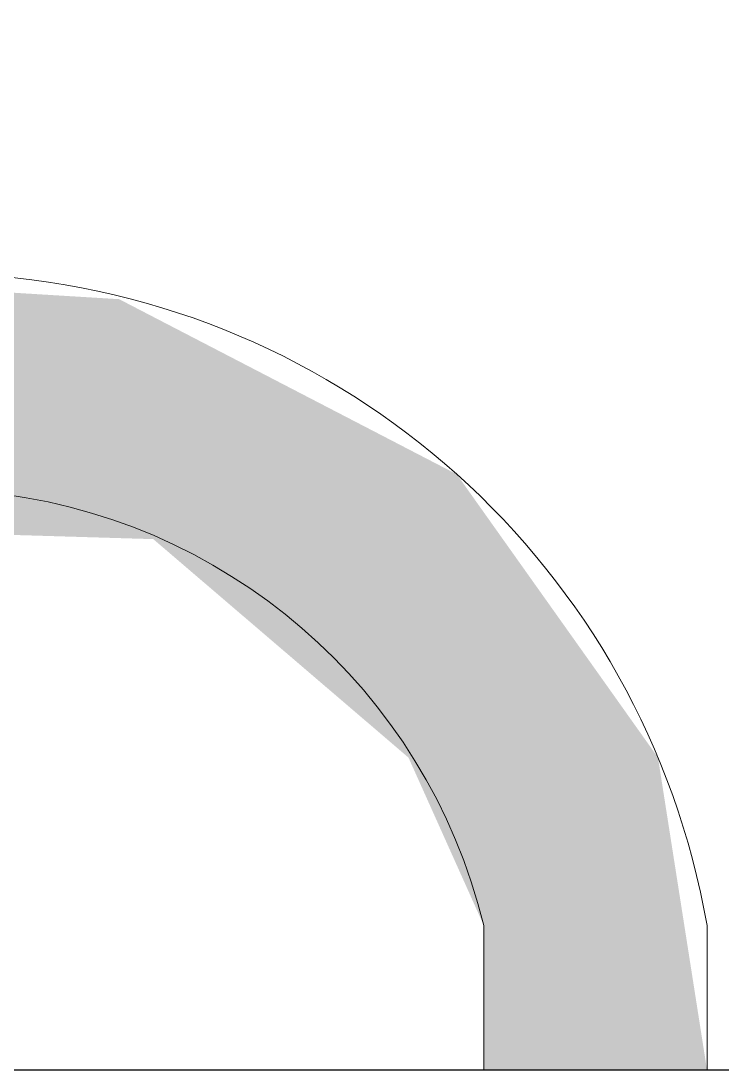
# Model space of a CAD drawing. Header units: metres. Extents: x 147 to 427, y -16 to 162.
# Drawn here: x 323.6509 to 323.7479, y 80.5957 to 80.7408 of the extents above; entities that cross this region are included whole.
import ezdxf

# ---------------------------------------------------------------- set-up
doc = ezdxf.new("R2010")
doc.units = ezdxf.units.M
doc.layers.add('1053_ARQ_BASE_MATADOURO_dwg', color=7, linetype='Continuous', lineweight=5, true_color=0x767676)
for name, color, linetype, lineweight in [('A-EQUIPAMENTOS', 7, 'Continuous', 5), ('A-PAREDE', 7, 'Continuous', 30), ('A-WALL', 7, 'Continuous', 9), ('A_lay', 7, 'Continuous', 5)]:
    doc.layers.add(name, color=color, linetype=linetype, lineweight=lineweight)

# ---------------------------------------------------------------- blocks, each defined once
blk = doc.blocks.new('1053_ARQ_BASE_MATADOURO_dwg_A$C51235BF3-4039635-TÉRREO 1_20 - Dependente 1')
at = {"layer": 'A-EQUIPAMENTOS', "true_color": 0xe2e2e2}
h = blk.add_hatch(color=254, dxfattribs=at)
h.paths.add_polyline_path([(0.001627097487962965, 0.1103316731750027), (0.00841084012954998, 0.06711125408423177), (0.03626650286936965, 0.0279185228962735), (0.08300286792175139, 0.003696003249220121), (0.1381705754129933, 0.0003317482766969988), (0.2979131552852254, 0.004528404540337033), (0.2979131552852254, 0.03033174574707791), (0.07827734061320844, 0.03689087589064657), (0.04294929664874726, 0.06711125300129533), (0.03252464786031924, 0.09033175840680324), (0.03252464786031924, 0.1103316725721315)])
h.paths.add_polyline_path([(0.7681110153912749, 0.1103316284714754), (0.7588779297554051, 0.07199615843601041), (0.7203690436350201, 0.03916043066828297), (0.6979132411155741, 0.02145419439742818), (0.6979132411155741, 0.001714878527175097), (0.7508164453360046, 0.02203129919195071), (0.7885853605027169, 0.06419142796926536), (0.799008565605342, 0.1103316247462046), (0.7768029575755245, 0.1103316284714754)])
at = {"layer": 'A-EQUIPAMENTOS', "color": 253, "true_color": 0xaaaaaa}
for p, q in [((0.001627094781724736, 0.09033176302909852), (0.001627094781724736, 0.110331678763032)), ((0.03252464879187755, 0.09033175930380823), (0.03252464879187755, 0.1103316731750965))]:
    blk.add_line(p, q, dxfattribs=at)
for centre, radius, start, end in [((0.1089781085902359, 0.1090926062315703), 0.1089780226799105, 189.912994824375, 266.3822948373357), ((0.1093999694276136, 0.1091363318264484), 0.07914181600548656, 193.745289158319, 264.708817369881)]:
    blk.add_arc(centre, radius, start, end, dxfattribs=at)
blk = doc.blocks.new('1053_ARQ_BASE_MATADOURO_dwg_arq geral tgov-4039641-TÉRREO 1_20 - Dependente 1')
at = {"layer": 'A_lay', "true_color": 0xaaaaaa}
h = blk.add_hatch(dxfattribs=at)
h.set_pattern_fill('FP_2', color=253, style=0, pattern_type=2)
h.set_pattern_definition([(90, (-0.43, 0), (-0.6125, 3.750480822388769e-17), []), (180, (-0.43, 0), (-7.500961644777538e-17, -0.6125), [])])
h.paths.add_polyline_path([(25.1255469207727, -2.525965459945203), (25.14406995693784, -2.549311167218648), (25.21361192062136, -2.570337723717156), (25.22569632900294, -2.507924567627047), (25.13728621164609, -2.523850746675646)])
h.paths.add_polyline_path([(25.10943054890627, -2.507924567627047), (25.13728621164609, -2.523000376927126), (25.21822966577041, -2.499765842756811), (25.1255469207727, -2.506716018810105)])
h.paths.add_polyline_path([(25.08973124521672, -2.493883603560296), (25.1255469207727, -2.506307743022187), (25.13728621164609, -2.494300385033398), (25.09498995857009, -2.493929692001962)])
h.paths.add_polyline_path([(24.16822972102116, -2.590337723493509), (24.3466884861703, -2.582498515854688), (24.35796271070838, -2.542539649100468), (24.3998538284381, -2.498828927838299), (24.44778381066006, -2.462491779119582), (24.45435142009007, -2.074788535325372), (24.48241961285692, -2.011083122204691), (24.55453446924397, -1.947701739729668), (24.64778392725373, -1.924848058689105), (24.74103337716426, -1.947701772775724), (24.81314821109004, -2.011083180807173), (24.84779777110401, -2.100651396606217), (24.8520874213934, -2.480337688741608), (25.08261082160261, -2.490899947716123), (25.10943054890627, -2.493502505585312), (25.69005279536134, -2.490337722793289), (25.69005279557355, -2.305361665785236), (25.65460425049869, -2.28794410688234), (25.63759693276537, -2.260259170332474), (25.63556113606107, -2.232923688126602), (25.64615885852531, -2.205777223959269), (25.667531332714, -2.186205896534791), (25.69822966633401, -2.163930560006809), (25.70492839599509, -1.815337722189688), (25.73528871325028, -1.792041431395865), (25.74822966521603, -1.79033772274847), (26.04822966505899, -1.79033772274847), (26.06045915165083, -1.724399947818684), (26.14822966558879, -1.696706646101116), (26.13822966569604, -0.6403377242385144), (26.06822966272048, -0.6403377205132437), (26.06030513292349, -0.5203377027063613), (25.06822966330216, -0.5203377027063613), (25.06822966330244, -0.6403377231903684), (24.45035819185452, -0.6403377242385144), (24.45290361882957, -0.7414014845684426), (24.41431197228898, -0.8362668623333939), (24.34339162328089, -0.9063709973601041), (24.24926724915602, -0.9432622871240228), (24.14822966558897, -0.9501365051101935), (24.14822986110855, -1.491991188486118), (24.19543186247008, -1.500559960448424), (24.24066340207987, -1.540453953229839), (24.25822984566947, -1.589972915127926), (24.25199915755415, -2.218532881649891), (24.21949630704749, -2.264811022452155), (24.16822972102129, -2.288682321495872), (24.14822972141016, -2.294980856657142), (24.14822966558897, -2.59033772349344)])
h.paths.add_polyline_path([(25.14407004264215, -2.570337811494885), (25.20288455101413, -2.570337807759635), (25.13873112628375, -2.552063188012765)])
h.paths.add_polyline_path([(25.20822966587751, -2.590337723493509), (25.20822966587751, -2.580337723716981), (25.14406995693784, -2.580337723717119), (25.14406995428767, -2.590337717905776)])
h.paths.add_polyline_path([(25.21822966577041, -2.570337723939828), (25.23172966518939, -2.570337723717156), (25.22316629135922, -2.547117298814936)])
h.paths.add_polyline_path([(25.33881944254993, -1.896120293065797), (25.31076829042309, -1.894173905253342), (25.31126877618981, -1.786815233528515), (25.3393199279675, -1.79033772274847), (25.33881944254993, -1.895991699770006)])
h.paths.add_polyline_path([(24.91423196880771, -1.894173905253342), (24.88618081703348, -1.894045311957621), (24.88668130233448, -1.784868843853459), (24.9147324542286, -1.784997439011851), (24.91423255830685, -1.894045311957551)])
h.paths.add_polyline_path([(26.09822966487286, -1.890337724238611), (26.14822966558879, -1.890337724238611), (26.13822966584158, -1.789439399781666), (26.09822966487286, -1.840337721630836)])
h.paths.add_polyline_path([(26.09153093488758, -1.815337722019201), (26.09153093488758, -1.800376931998441), (26.08358500376482, -1.804982383168808)])
h.paths.add_polyline_path([(26.0732296647664, -1.797036452238996), (26.12822966580315, -1.770337723195552), (26.12822966580315, -1.756837723866179), (26.06472966629308, -1.756837723866179), (26.07217347037918, -1.792041431427814)])
h.paths.add_polyline_path([(26.08358500376482, -1.804982383168808), (26.07921378410596, -1.794429325314282), (26.0732296647664, -1.797036452238996)])
h.paths.add_polyline_path([(25.09859698836265, -1.771114109083926), (25.06203579623282, -1.762385219957102), (25.03236565622526, -1.73503077402694), (25.03894692333437, -1.672555740922617), (25.08584454504303, -1.607665440067273), (25.12309623917127, -1.58906715735786), (25.14346680289652, -1.591215172782485), (25.20181055064345, -1.668537851422896), (25.18513299990473, -1.739003432016282), (25.17139230039935, -1.758372414857031), (25.12696508131956, -1.770477404817887)])
h.paths.add_polyline_path([(26.06822966272048, -1.723837723866169), (26.12822966603587, -1.723837723866169), (26.12822966584154, -1.710337722715292), (26.0647296659011, -1.723837723866169)])
h.paths.add_polyline_path([(25.41367495758485, -1.63853756897141), (25.38395568037717, -1.591215172782485), (25.3877949982098, -1.542558276805527), (25.39127473846993, -1.508337207533972), (25.36430275778014, -1.329645516350773), (25.34537185786784, -1.233004720396772), (25.40130234874586, -1.222644983207265), (25.41185339773099, -1.23683070391404), (25.41185339773099, -1.410599016660982), (25.4415286908628, -1.604985905811097), (25.42532488397371, -1.624504462452527)])
h.paths.add_polyline_path([(25.42649868025936, -1.526178818196019), (25.38408867316363, -1.362791229854271), (25.38044382966713, -1.362120595948636), (25.40130234874586, -1.523228289042311), (25.41918765037149, -1.52570164814904)])
h.paths.add_polyline_path([(24.89208504778828, -1.030797811225179), (24.8500420720766, -1.216978865316957), (24.8912015725256, -1.22352010296218), (24.89173952688023, -1.1061701324005)])
h.paths.add_polyline_path([(24.84570530604132, -1.361476970254409), (24.83195502916367, -1.3502156070602), (24.8320922561692, -1.264051405619206), (24.84269350701943, -1.194797260885662), (24.89208504778828, -1.030797811225179), (24.92272415244983, -1.017574066296103), (24.92202502733589, -0.96107079088681), (24.89173952688023, -0.960380341857613), (24.89208504778828, -0.9224564571445432), (24.94051732118377, -0.9223246667533762), (24.94558852002985, -0.8625662717967282), (24.9776456747129, -0.8248050250112178), (24.99910639168268, -0.8248050250112178), (25.01425793906701, -0.8464217372236131), (25.05608141783196, -0.9761341021670753), (25.04538647641247, -1.003584869205869), (25.00752647636265, -0.9376214936811961), (24.9914710439046, -0.9264530185609949), (24.9101319701647, -1.039150912005824), (24.90880028798751, -1.329645516350773), (24.84938180608171, -1.361010085456565)])
h.paths.add_polyline_path([(25.37063525209709, -1.347888682037496), (25.37093082440094, -1.266647729009283), (25.34537185786784, -1.266988560557313), (25.36493829789846, -1.329645516350773)])
h.paths.add_polyline_path([(24.85996672255028, -1.347345711663312), (24.89086396771045, -1.329645516350773), (24.88886233476328, -1.234433211581771), (24.8320922561692, -1.234172968179574), (24.83568604067755, -1.264124917790123), (24.86034770414722, -1.264906464144487), (24.8600478635931, -1.329645516350773)])
at = {"layer": 'A-PAREDE', "color": 253, "true_color": 0xaaaaaa, "flags": 128}
blk.add_lwpolyline([(28.29822966561187, -2.590337723493576), (26.29822966561187, -2.590337723493576), (26.29822966561187, -0.6403377242386341), (26.34822966565844, -0.6403377242386341), (26.34822966565844, -0.49033772200346), (26.09822966565844, -0.49033772200346), (26.09822966565844, -0.6403377242386341), (26.148229665705, -0.6403377242386341), (26.148229665705, -2.590337723493576), (24.19822966551874, -2.590337723493576)], dxfattribs=at)
at = {"rotation": 180}
blk.add_blockref('1053_ARQ_BASE_MATADOURO_dwg_A$C51235BF3-4039635-TÉRREO 1_20 - Dependente 1', (25.14569705177562, -2.480006044730707), dxfattribs=at)
blk = doc.blocks.new('1053_ARQ_BASE_MATADOURO_dwg-3625622-TÉRREO 1_20 - Dependente 1')
blk.add_blockref('1053_ARQ_BASE_MATADOURO_dwg_arq geral tgov-4039641-TÉRREO 1_20 - Dependente 1', (130.2097949645677, 83.1860339743535))

msp = doc.modelspace()

# ---------------------------------------------------------------- linework, layer by layer
at = {"layer": 'A-WALL', "color": 253, "true_color": 0xaaaaaa}
msp.add_line((324.74997924222, 80.59569625048724), (322.7499792421966, 80.59569625048725), dxfattribs=at)

# ---------------------------------------------------------------- block references
at = {"layer": '1053_ARQ_BASE_MATADOURO_dwg', "color": 253, "true_color": 0xaaaaaa}
msp.add_blockref('1053_ARQ_BASE_MATADOURO_dwg-3625622-TÉRREO 1_20 - Dependente 1', (168.3919546120403, 0), dxfattribs=at)

doc.saveas('drawing.dxf')
